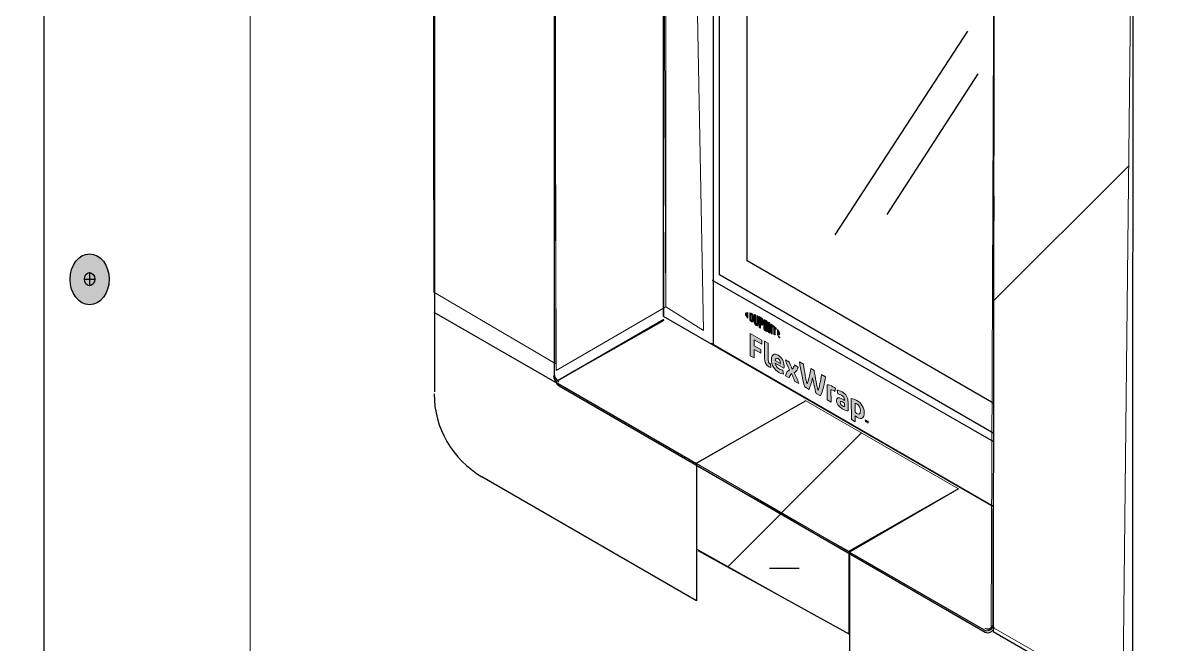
# Model space of a CAD drawing. Header units: inches. Extents: x -22 to 84, y -21 to 19.
# Drawn here: x 37.962 to 40.925, y -2.827 to -1.205 of the extents above; entities that cross this region are included whole.
import ezdxf

# ---------------------------------------------------------------- set-up
doc = ezdxf.new("R2010")
doc.units = ezdxf.units.IN
doc.header["$MEASUREMENT"] = 0
for name, color, linetype, lineweight in [('G-ANNO-TTLB', 7, 'Continuous', 0), ('Layer 12', 7, 'Continuous', 0), ('TYVEK', 7, 'Continuous', 0)]:
    doc.layers.add(name, color=color, linetype=linetype, lineweight=lineweight)
picture_1 = doc.add_image_def('image1.png', size_in_pixel=(1250, 1458))
picture_2 = doc.add_image_def('image2.png', size_in_pixel=(1250, 1458))
pattern_1 = [(45, (0, 0), (-7.071, 7.071), [])]

# ---------------------------------------------------------------- blocks, each defined once
blk = doc.blocks.new('Block_34')
at = {"layer": 'TYVEK'}
image = blk.add_image(picture_1, insert=(31.6835, -5.1888), size_in_units=(6.8716, 8.015), dxfattribs=at)
image = blk.add_image(picture_2, insert=(31.6835, -5.1888), size_in_units=(6.8716, 8.015), dxfattribs=at)
blk = doc.blocks.new('Block_32')
at = {"layer": 'TYVEK'}
blk.add_blockref('Block_34', (0, 0), dxfattribs=at)
blk = doc.blocks.new('Block_31')
at = {"layer": 'TYVEK'}
blk.add_blockref('Block_32', (0, 0), dxfattribs=at)
blk = doc.blocks.new('Block_53')
at = {"layer": 'TYVEK', "true_color": 0x003b71, "transparency": 33554687}
h = blk.add_hatch(color=156, dxfattribs=at)
h.dxf.hatch_style = 2
edge = h.paths.add_edge_path()
edge.add_spline(control_points=[(39.8602, -2.0739), (39.8602, -2.0739), (39.8601, -2.0164), (39.8601, -2.0164), (39.8601, -2.0164), (39.8904, -2.0338), (39.8904, -2.0338), (39.8904, -2.0338), (39.8904, -2.0438), (39.8904, -2.0438), (39.8904, -2.0438), (39.8703, -2.0322), (39.8703, -2.0322), (39.8703, -2.0322), (39.8703, -2.0478), (39.8703, -2.0478), (39.8703, -2.0478), (39.8873, -2.0576), (39.8873, -2.0576), (39.8873, -2.0576), (39.8873, -2.0676), (39.8873, -2.0676), (39.8873, -2.0676), (39.8703, -2.0579), (39.8703, -2.0579), (39.8703, -2.0579), (39.8704, -2.0797), (39.8704, -2.0797), (39.8704, -2.0797), (39.8602, -2.0739), (39.8602, -2.0739)], knot_values=[0, 0, 0, 0, 1, 1, 1, 2, 2, 2, 3, 3, 3, 4, 4, 4, 5, 5, 5, 6, 6, 6, 7, 7, 7, 8, 8, 8, 9, 9, 9, 10, 10, 10, 10], degree=3, periodic=0)
h = blk.add_hatch(color=156, dxfattribs=at)
h.dxf.hatch_style = 2
edge = h.paths.add_edge_path()
edge.add_spline(control_points=[(39.907, -2.0856), (39.9071, -2.09), (39.9081, -2.093), (39.9109, -2.0946), (39.9116, -2.095), (39.9123, -2.0954), (39.913, -2.0956), (39.913, -2.0956), (39.9137, -2.1049), (39.9137, -2.1049), (39.9124, -2.1045), (39.9101, -2.1035), (39.9087, -2.1027), (39.9005, -2.098), (39.8972, -2.09), (39.8972, -2.0801), (39.8972, -2.0801), (39.8971, -2.0362), (39.8971, -2.0362), (39.8971, -2.0362), (39.9069, -2.0412), (39.9069, -2.0412), (39.9069, -2.0412), (39.907, -2.0856), (39.907, -2.0856)], knot_values=[0, 0, 0, 0, 1, 1, 1, 2, 2, 2, 3, 3, 3, 4, 4, 4, 5, 5, 5, 6, 6, 6, 7, 7, 7, 8, 8, 8, 8], degree=3, periodic=0)
h = blk.add_hatch(color=156, dxfattribs=at)
h.dxf.hatch_style = 2
edge = h.paths.add_edge_path()
edge.add_spline(control_points=[(39.9253, -2.0863), (39.9253, -2.0863), (39.9388, -2.0941), (39.9388, -2.0941), (39.9388, -2.0941), (39.9388, -2.0931), (39.9388, -2.0931), (39.9388, -2.0885), (39.9366, -2.0839), (39.9327, -2.0816), (39.9286, -2.0793), (39.9259, -2.0811), (39.9253, -2.0863)], knot_values=[0, 0, 0, 0, 1, 1, 1, 2, 2, 2, 3, 3, 3, 4, 4, 4, 4], degree=3, periodic=0)
edge = h.paths.add_edge_path()
edge.add_spline(control_points=[(39.9469, -2.1218), (39.9438, -2.1217), (39.9391, -2.1202), (39.9344, -2.1175), (39.923, -2.1109), (39.9151, -2.098), (39.9151, -2.0844), (39.915, -2.0713), (39.9222, -2.0666), (39.9327, -2.0726), (39.942, -2.0779), (39.9482, -2.0891), (39.9482, -2.1001), (39.9482, -2.1026), (39.9481, -2.1046), (39.9479, -2.1062), (39.9479, -2.1062), (39.9254, -2.0933), (39.9254, -2.0933), (39.9264, -2.1004), (39.9297, -2.1053), (39.9354, -2.1085), (39.9389, -2.1105), (39.9423, -2.1115), (39.9453, -2.1118), (39.9453, -2.1118), (39.9469, -2.1218), (39.9469, -2.1218)], knot_values=[0, 0, 0, 0, 1, 1, 1, 2, 2, 2, 3, 3, 3, 4, 4, 4, 5, 5, 5, 6, 6, 6, 7, 7, 7, 8, 8, 8, 9, 9, 9, 9], degree=3, periodic=0)
h = blk.add_hatch(color=156, dxfattribs=at)
h.dxf.hatch_style = 2
edge = h.paths.add_edge_path()
edge.add_spline(control_points=[(39.9627, -2.1108), (39.958, -2.1019), (39.9542, -2.0941), (39.9519, -2.0846), (39.9519, -2.0846), (39.9625, -2.0907), (39.9625, -2.0907), (39.9635, -2.0949), (39.9666, -2.1023), (39.9698, -2.1088), (39.9724, -2.1058), (39.9747, -2.1023), (39.9752, -2.098), (39.9752, -2.098), (39.9851, -2.1037), (39.9851, -2.1037), (39.9833, -2.1112), (39.9802, -2.1154), (39.9749, -2.1186), (39.98, -2.1282), (39.9835, -2.136), (39.9865, -2.1464), (39.9865, -2.1464), (39.9758, -2.1403), (39.9758, -2.1403), (39.9743, -2.1348), (39.9707, -2.1266), (39.9677, -2.1204), (39.965, -2.1233), (39.9625, -2.1268), (39.9615, -2.132), (39.9615, -2.132), (39.952, -2.1266), (39.952, -2.1266), (39.9537, -2.119), (39.9571, -2.1144), (39.9627, -2.1108)], knot_values=[0, 0, 0, 0, 1, 1, 1, 2, 2, 2, 3, 3, 3, 4, 4, 4, 5, 5, 5, 6, 6, 6, 7, 7, 7, 8, 8, 8, 9, 9, 9, 10, 10, 10, 11, 11, 11, 12, 12, 12, 12], degree=3, periodic=0)
h = blk.add_hatch(color=156, dxfattribs=at)
h.dxf.hatch_style = 2
edge = h.paths.add_edge_path()
edge.add_spline(control_points=[(40.0461, -2.1232), (40.0461, -2.1232), (40.0565, -2.1291), (40.0565, -2.1291), (40.0538, -2.1467), (40.0492, -2.1666), (40.0432, -2.1789), (40.0432, -2.1789), (40.032, -2.1725), (40.032, -2.1725), (40.0285, -2.1602), (40.0253, -2.1463), (40.0226, -2.1314), (40.02, -2.1433), (40.0169, -2.1536), (40.0134, -2.1618), (40.0134, -2.1618), (40.0022, -2.1554), (40.0022, -2.1554), (39.9965, -2.1364), (39.9913, -2.1109), (39.9887, -2.0902), (39.9887, -2.0902), (39.999, -2.0961), (39.999, -2.0961), (40.0012, -2.1147), (40.0053, -2.1365), (40.0082, -2.1478), (40.0113, -2.1399), (40.016, -2.1238), (40.018, -2.107), (40.018, -2.107), (40.0271, -2.1123), (40.0271, -2.1123), (40.0293, -2.1314), (40.034, -2.153), (40.0372, -2.1644), (40.04, -2.1564), (40.044, -2.1393), (40.0461, -2.1232)], knot_values=[0, 0, 0, 0, 1, 1, 1, 2, 2, 2, 3, 3, 3, 4, 4, 4, 5, 5, 5, 6, 6, 6, 7, 7, 7, 8, 8, 8, 9, 9, 9, 10, 10, 10, 11, 11, 11, 12, 12, 12, 13, 13, 13, 13], degree=3, periodic=0)
h = blk.add_hatch(color=156, dxfattribs=at)
h.dxf.hatch_style = 2
edge = h.paths.add_edge_path()
edge.add_spline(control_points=[(40.0758, -2.1548), (40.0784, -2.1562), (40.0808, -2.158), (40.0823, -2.1592), (40.0823, -2.1592), (40.0809, -2.1677), (40.0809, -2.1677), (40.0796, -2.1665), (40.0781, -2.1654), (40.0766, -2.1646), (40.074, -2.1631), (40.0722, -2.1626), (40.0707, -2.1626), (40.0707, -2.1626), (40.0708, -2.1948), (40.0708, -2.1948), (40.0708, -2.1948), (40.061, -2.1891), (40.061, -2.1891), (40.061, -2.1891), (40.0609, -2.1498), (40.0609, -2.1498), (40.0647, -2.1498), (40.0707, -2.1518), (40.0758, -2.1548)], knot_values=[0, 0, 0, 0, 1, 1, 1, 2, 2, 2, 3, 3, 3, 4, 4, 4, 5, 5, 5, 6, 6, 6, 7, 7, 7, 8, 8, 8, 8], degree=3, periodic=0)
h = blk.add_hatch(color=156, dxfattribs=at)
h.dxf.hatch_style = 2
edge = h.paths.add_edge_path()
edge.add_spline(control_points=[(40.1058, -2.2066), (40.1058, -2.2066), (40.1058, -2.1978), (40.1058, -2.1978), (40.1041, -2.1964), (40.1024, -2.1952), (40.1007, -2.1942), (40.0974, -2.1923), (40.0949, -2.1924), (40.0949, -2.1962), (40.0949, -2.1997), (40.097, -2.2027), (40.1008, -2.2049), (40.1029, -2.2061), (40.1047, -2.2066), (40.1058, -2.2066)], knot_values=[0, 0, 0, 0, 1, 1, 1, 2, 2, 2, 3, 3, 3, 4, 4, 4, 5, 5, 5, 5], degree=3, periodic=0)
edge = h.paths.add_edge_path()
edge.add_spline(control_points=[(40.0998, -2.2124), (40.0901, -2.2068), (40.0851, -2.1985), (40.0851, -2.1911), (40.0851, -2.183), (40.0908, -2.1815), (40.0994, -2.1863), (40.1014, -2.1875), (40.104, -2.1893), (40.1057, -2.1906), (40.1057, -2.1906), (40.1057, -2.1887), (40.1057, -2.1887), (40.1057, -2.1837), (40.1032, -2.1798), (40.0984, -2.1771), (40.0953, -2.1753), (40.092, -2.174), (40.089, -2.1737), (40.089, -2.1737), (40.0872, -2.1638), (40.0872, -2.1638), (40.0903, -2.1641), (40.0952, -2.1659), (40.0996, -2.1684), (40.11, -2.1744), (40.1153, -2.1838), (40.1153, -2.1949), (40.1153, -2.1949), (40.1153, -2.2177), (40.1153, -2.2177), (40.1124, -2.2178), (40.1069, -2.2165), (40.0998, -2.2124)], knot_values=[0, 0, 0, 0, 1, 1, 1, 2, 2, 2, 3, 3, 3, 4, 4, 4, 5, 5, 5, 6, 6, 6, 7, 7, 7, 8, 8, 8, 9, 9, 9, 10, 10, 10, 11, 11, 11, 11], degree=3, periodic=0)
h = blk.add_hatch(color=156, dxfattribs=at)
h.dxf.hatch_style = 2
edge = h.paths.add_edge_path()
edge.add_spline(control_points=[(40.1382, -2.2251), (40.1445, -2.2287), (40.1474, -2.2259), (40.1474, -2.2175), (40.1473, -2.2101), (40.1446, -2.2036), (40.1381, -2.1999), (40.1364, -2.1989), (40.1351, -2.1985), (40.1336, -2.1983), (40.1336, -2.1983), (40.1336, -2.2213), (40.1336, -2.2213), (40.135, -2.2228), (40.1361, -2.2239), (40.1382, -2.2251)], knot_values=[0, 0, 0, 0, 1, 1, 1, 2, 2, 2, 3, 3, 3, 4, 4, 4, 5, 5, 5, 5], degree=3, periodic=0)
edge = h.paths.add_edge_path()
edge.add_spline(control_points=[(40.1396, -2.2351), (40.1372, -2.2337), (40.1354, -2.2324), (40.1337, -2.2306), (40.1337, -2.2306), (40.1337, -2.2462), (40.1337, -2.2462), (40.1337, -2.2462), (40.1239, -2.2406), (40.1239, -2.2406), (40.1239, -2.2406), (40.1238, -2.1858), (40.1238, -2.1858), (40.1279, -2.186), (40.1336, -2.1879), (40.1386, -2.1908), (40.1503, -2.1975), (40.1573, -2.2097), (40.1573, -2.2229), (40.1574, -2.2364), (40.1508, -2.2415), (40.1396, -2.2351)], knot_values=[0, 0, 0, 0, 1, 1, 1, 2, 2, 2, 3, 3, 3, 4, 4, 4, 5, 5, 5, 6, 6, 6, 7, 7, 7, 7], degree=3, periodic=0)
h = blk.add_hatch(color=156, dxfattribs=at)
h.dxf.hatch_style = 2
edge = h.paths.add_edge_path()
edge.add_spline(control_points=[(40.1644, -2.2435), (40.1648, -2.2447), (40.1651, -2.2457), (40.1655, -2.2467), (40.1659, -2.2462), (40.1662, -2.2456), (40.1666, -2.2448), (40.1666, -2.2448), (40.1676, -2.2454), (40.1676, -2.2454), (40.1676, -2.2454), (40.1676, -2.2496), (40.1676, -2.2496), (40.1676, -2.2496), (40.1667, -2.2491), (40.1667, -2.2491), (40.1667, -2.2491), (40.1667, -2.2472), (40.1667, -2.2472), (40.1667, -2.2472), (40.1668, -2.2465), (40.1668, -2.2465), (40.1665, -2.247), (40.1662, -2.2475), (40.1659, -2.2478), (40.1659, -2.2478), (40.1652, -2.2474), (40.1652, -2.2474), (40.1649, -2.2467), (40.1645, -2.2458), (40.1642, -2.245), (40.1642, -2.245), (40.1643, -2.2457), (40.1643, -2.2457), (40.1643, -2.2457), (40.1643, -2.2477), (40.1643, -2.2477), (40.1643, -2.2477), (40.1634, -2.2472), (40.1634, -2.2472), (40.1634, -2.2472), (40.1634, -2.2429), (40.1634, -2.2429), (40.1634, -2.2429), (40.1644, -2.2435), (40.1644, -2.2435)], knot_values=[0, 0, 0, 0, 1, 1, 1, 2, 2, 2, 3, 3, 3, 4, 4, 4, 5, 5, 5, 6, 6, 6, 7, 7, 7, 8, 8, 8, 9, 9, 9, 10, 10, 10, 11, 11, 11, 12, 12, 12, 13, 13, 13, 14, 14, 14, 15, 15, 15, 15], degree=3, periodic=0)
edge = h.paths.add_edge_path()
edge.add_spline(control_points=[(40.161, -2.2425), (40.161, -2.2425), (40.16, -2.2419), (40.16, -2.2419), (40.16, -2.2419), (40.16, -2.241), (40.16, -2.241), (40.16, -2.241), (40.163, -2.2427), (40.163, -2.2427), (40.163, -2.2427), (40.163, -2.2436), (40.163, -2.2436), (40.163, -2.2436), (40.162, -2.2431), (40.162, -2.2431), (40.162, -2.2431), (40.162, -2.2464), (40.162, -2.2464), (40.162, -2.2464), (40.161, -2.2458), (40.161, -2.2458), (40.161, -2.2458), (40.161, -2.2425), (40.161, -2.2425)], knot_values=[0, 0, 0, 0, 1, 1, 1, 2, 2, 2, 3, 3, 3, 4, 4, 4, 5, 5, 5, 6, 6, 6, 7, 7, 7, 8, 8, 8, 8], degree=3, periodic=0)
at = {"layer": 'TYVEK'}
for points, knots in [([(39.8602, -2.0739), (39.8602, -2.0739), (39.8601, -2.0164), (39.8601, -2.0164), (39.8601, -2.0164), (39.8904, -2.0338), (39.8904, -2.0338), (39.8904, -2.0338), (39.8904, -2.0438), (39.8904, -2.0438), (39.8904, -2.0438), (39.8703, -2.0322), (39.8703, -2.0322), (39.8703, -2.0322), (39.8703, -2.0478), (39.8703, -2.0478), (39.8703, -2.0478), (39.8873, -2.0576), (39.8873, -2.0576), (39.8873, -2.0576), (39.8873, -2.0676), (39.8873, -2.0676), (39.8873, -2.0676), (39.8703, -2.0579), (39.8703, -2.0579), (39.8703, -2.0579), (39.8704, -2.0797), (39.8704, -2.0797), (39.8704, -2.0797), (39.8602, -2.0739), (39.8602, -2.0739)], [0, 0, 0, 0, 1, 1, 1, 2, 2, 2, 3, 3, 3, 4, 4, 4, 5, 5, 5, 6, 6, 6, 7, 7, 7, 8, 8, 8, 9, 9, 9, 10, 10, 10, 10]), ([(39.907, -2.0856), (39.9071, -2.09), (39.9081, -2.093), (39.9109, -2.0946), (39.9116, -2.095), (39.9123, -2.0954), (39.913, -2.0956), (39.913, -2.0956), (39.9137, -2.1049), (39.9137, -2.1049), (39.9124, -2.1045), (39.9101, -2.1035), (39.9087, -2.1027), (39.9005, -2.098), (39.8972, -2.09), (39.8972, -2.0801), (39.8972, -2.0801), (39.8971, -2.0362), (39.8971, -2.0362), (39.8971, -2.0362), (39.9069, -2.0412), (39.9069, -2.0412), (39.9069, -2.0412), (39.907, -2.0856), (39.907, -2.0856)], [0, 0, 0, 0, 1, 1, 1, 2, 2, 2, 3, 3, 3, 4, 4, 4, 5, 5, 5, 6, 6, 6, 7, 7, 7, 8, 8, 8, 8]), ([(39.9469, -2.1218), (39.9438, -2.1217), (39.9391, -2.1202), (39.9344, -2.1175), (39.923, -2.1109), (39.9151, -2.098), (39.9151, -2.0844), (39.915, -2.0713), (39.9222, -2.0666), (39.9327, -2.0726), (39.942, -2.0779), (39.9482, -2.0891), (39.9482, -2.1001), (39.9482, -2.1026), (39.9481, -2.1046), (39.9479, -2.1062), (39.9479, -2.1062), (39.9254, -2.0933), (39.9254, -2.0933), (39.9264, -2.1004), (39.9297, -2.1053), (39.9354, -2.1085), (39.9389, -2.1105), (39.9423, -2.1115), (39.9453, -2.1118), (39.9453, -2.1118), (39.9469, -2.1218), (39.9469, -2.1218)], [0, 0, 0, 0, 1, 1, 1, 2, 2, 2, 3, 3, 3, 4, 4, 4, 5, 5, 5, 6, 6, 6, 7, 7, 7, 8, 8, 8, 9, 9, 9, 9]), ([(39.9253, -2.0863), (39.9253, -2.0863), (39.9388, -2.0941), (39.9388, -2.0941), (39.9388, -2.0941), (39.9388, -2.0931), (39.9388, -2.0931), (39.9388, -2.0885), (39.9366, -2.0839), (39.9327, -2.0816), (39.9286, -2.0793), (39.9259, -2.0811), (39.9253, -2.0863)], [0, 0, 0, 0, 1, 1, 1, 2, 2, 2, 3, 3, 3, 4, 4, 4, 4]), ([(39.9627, -2.1108), (39.958, -2.1019), (39.9542, -2.0941), (39.9519, -2.0846), (39.9519, -2.0846), (39.9625, -2.0907), (39.9625, -2.0907), (39.9635, -2.0949), (39.9666, -2.1023), (39.9698, -2.1088), (39.9724, -2.1058), (39.9747, -2.1023), (39.9752, -2.098), (39.9752, -2.098), (39.9851, -2.1037), (39.9851, -2.1037), (39.9833, -2.1112), (39.9802, -2.1154), (39.9749, -2.1186), (39.98, -2.1282), (39.9835, -2.136), (39.9865, -2.1464), (39.9865, -2.1464), (39.9758, -2.1403), (39.9758, -2.1403), (39.9743, -2.1348), (39.9707, -2.1266), (39.9677, -2.1204), (39.965, -2.1233), (39.9625, -2.1268), (39.9615, -2.132), (39.9615, -2.132), (39.952, -2.1266), (39.952, -2.1266), (39.9537, -2.119), (39.9571, -2.1144), (39.9627, -2.1108)], [0, 0, 0, 0, 1, 1, 1, 2, 2, 2, 3, 3, 3, 4, 4, 4, 5, 5, 5, 6, 6, 6, 7, 7, 7, 8, 8, 8, 9, 9, 9, 10, 10, 10, 11, 11, 11, 12, 12, 12, 12]), ([(40.0461, -2.1232), (40.0461, -2.1232), (40.0565, -2.1291), (40.0565, -2.1291), (40.0538, -2.1467), (40.0492, -2.1666), (40.0432, -2.1789), (40.0432, -2.1789), (40.032, -2.1725), (40.032, -2.1725), (40.0285, -2.1602), (40.0253, -2.1463), (40.0226, -2.1314), (40.02, -2.1433), (40.0169, -2.1536), (40.0134, -2.1618), (40.0134, -2.1618), (40.0022, -2.1554), (40.0022, -2.1554), (39.9965, -2.1364), (39.9913, -2.1109), (39.9887, -2.0902), (39.9887, -2.0902), (39.999, -2.0961), (39.999, -2.0961), (40.0012, -2.1147), (40.0053, -2.1365), (40.0082, -2.1478), (40.0113, -2.1399), (40.016, -2.1238), (40.018, -2.107), (40.018, -2.107), (40.0271, -2.1123), (40.0271, -2.1123), (40.0293, -2.1314), (40.034, -2.153), (40.0372, -2.1644), (40.04, -2.1564), (40.044, -2.1393), (40.0461, -2.1232)], [0, 0, 0, 0, 1, 1, 1, 2, 2, 2, 3, 3, 3, 4, 4, 4, 5, 5, 5, 6, 6, 6, 7, 7, 7, 8, 8, 8, 9, 9, 9, 10, 10, 10, 11, 11, 11, 12, 12, 12, 13, 13, 13, 13]), ([(40.0758, -2.1548), (40.0784, -2.1562), (40.0808, -2.158), (40.0823, -2.1592), (40.0823, -2.1592), (40.0809, -2.1677), (40.0809, -2.1677), (40.0796, -2.1665), (40.0781, -2.1654), (40.0766, -2.1646), (40.074, -2.1631), (40.0722, -2.1626), (40.0707, -2.1626), (40.0707, -2.1626), (40.0708, -2.1948), (40.0708, -2.1948), (40.0708, -2.1948), (40.061, -2.1891), (40.061, -2.1891), (40.061, -2.1891), (40.0609, -2.1498), (40.0609, -2.1498), (40.0647, -2.1498), (40.0707, -2.1518), (40.0758, -2.1548)], [0, 0, 0, 0, 1, 1, 1, 2, 2, 2, 3, 3, 3, 4, 4, 4, 5, 5, 5, 6, 6, 6, 7, 7, 7, 8, 8, 8, 8]), ([(40.0998, -2.2124), (40.0901, -2.2068), (40.0851, -2.1985), (40.0851, -2.1911), (40.0851, -2.183), (40.0908, -2.1815), (40.0994, -2.1863), (40.1014, -2.1875), (40.104, -2.1893), (40.1057, -2.1906), (40.1057, -2.1906), (40.1057, -2.1887), (40.1057, -2.1887), (40.1057, -2.1837), (40.1032, -2.1798), (40.0984, -2.1771), (40.0953, -2.1753), (40.092, -2.174), (40.089, -2.1737), (40.089, -2.1737), (40.0872, -2.1638), (40.0872, -2.1638), (40.0903, -2.1641), (40.0952, -2.1659), (40.0996, -2.1684), (40.11, -2.1744), (40.1153, -2.1838), (40.1153, -2.1949), (40.1153, -2.1949), (40.1153, -2.2177), (40.1153, -2.2177), (40.1124, -2.2178), (40.1069, -2.2165), (40.0998, -2.2124)], [0, 0, 0, 0, 1, 1, 1, 2, 2, 2, 3, 3, 3, 4, 4, 4, 5, 5, 5, 6, 6, 6, 7, 7, 7, 8, 8, 8, 9, 9, 9, 10, 10, 10, 11, 11, 11, 11]), ([(40.1058, -2.2066), (40.1058, -2.2066), (40.1058, -2.1978), (40.1058, -2.1978), (40.1041, -2.1964), (40.1024, -2.1952), (40.1007, -2.1942), (40.0974, -2.1923), (40.0949, -2.1924), (40.0949, -2.1962), (40.0949, -2.1997), (40.097, -2.2027), (40.1008, -2.2049), (40.1029, -2.2061), (40.1047, -2.2066), (40.1058, -2.2066)], [0, 0, 0, 0, 1, 1, 1, 2, 2, 2, 3, 3, 3, 4, 4, 4, 5, 5, 5, 5]), ([(40.1396, -2.2351), (40.1372, -2.2337), (40.1354, -2.2324), (40.1337, -2.2306), (40.1337, -2.2306), (40.1337, -2.2462), (40.1337, -2.2462), (40.1337, -2.2462), (40.1239, -2.2406), (40.1239, -2.2406), (40.1239, -2.2406), (40.1238, -2.1858), (40.1238, -2.1858), (40.1279, -2.186), (40.1336, -2.1879), (40.1386, -2.1908), (40.1503, -2.1975), (40.1573, -2.2097), (40.1573, -2.2229), (40.1574, -2.2364), (40.1508, -2.2415), (40.1396, -2.2351)], [0, 0, 0, 0, 1, 1, 1, 2, 2, 2, 3, 3, 3, 4, 4, 4, 5, 5, 5, 6, 6, 6, 7, 7, 7, 7]), ([(40.1382, -2.2251), (40.1445, -2.2287), (40.1474, -2.2259), (40.1474, -2.2175), (40.1473, -2.2101), (40.1446, -2.2036), (40.1381, -2.1999), (40.1364, -2.1989), (40.1351, -2.1985), (40.1336, -2.1983), (40.1336, -2.1983), (40.1336, -2.2213), (40.1336, -2.2213), (40.135, -2.2228), (40.1361, -2.2239), (40.1382, -2.2251)], [0, 0, 0, 0, 1, 1, 1, 2, 2, 2, 3, 3, 3, 4, 4, 4, 5, 5, 5, 5]), ([(40.161, -2.2425), (40.161, -2.2425), (40.16, -2.2419), (40.16, -2.2419), (40.16, -2.2419), (40.16, -2.241), (40.16, -2.241), (40.16, -2.241), (40.163, -2.2427), (40.163, -2.2427), (40.163, -2.2427), (40.163, -2.2436), (40.163, -2.2436), (40.163, -2.2436), (40.162, -2.2431), (40.162, -2.2431), (40.162, -2.2431), (40.162, -2.2464), (40.162, -2.2464), (40.162, -2.2464), (40.161, -2.2458), (40.161, -2.2458), (40.161, -2.2458), (40.161, -2.2425), (40.161, -2.2425)], [0, 0, 0, 0, 1, 1, 1, 2, 2, 2, 3, 3, 3, 4, 4, 4, 5, 5, 5, 6, 6, 6, 7, 7, 7, 8, 8, 8, 8]), ([(40.1644, -2.2435), (40.1648, -2.2447), (40.1651, -2.2457), (40.1655, -2.2467), (40.1659, -2.2462), (40.1662, -2.2456), (40.1666, -2.2448), (40.1666, -2.2448), (40.1676, -2.2454), (40.1676, -2.2454), (40.1676, -2.2454), (40.1676, -2.2496), (40.1676, -2.2496), (40.1676, -2.2496), (40.1667, -2.2491), (40.1667, -2.2491), (40.1667, -2.2491), (40.1667, -2.2472), (40.1667, -2.2472), (40.1667, -2.2472), (40.1668, -2.2465), (40.1668, -2.2465), (40.1665, -2.247), (40.1662, -2.2475), (40.1659, -2.2478), (40.1659, -2.2478), (40.1652, -2.2474), (40.1652, -2.2474), (40.1649, -2.2467), (40.1645, -2.2458), (40.1642, -2.245), (40.1642, -2.245), (40.1643, -2.2457), (40.1643, -2.2457), (40.1643, -2.2457), (40.1643, -2.2477), (40.1643, -2.2477), (40.1643, -2.2477), (40.1634, -2.2472), (40.1634, -2.2472), (40.1634, -2.2472), (40.1634, -2.2429), (40.1634, -2.2429), (40.1634, -2.2429), (40.1644, -2.2435), (40.1644, -2.2435)], [0, 0, 0, 0, 1, 1, 1, 2, 2, 2, 3, 3, 3, 4, 4, 4, 5, 5, 5, 6, 6, 6, 7, 7, 7, 8, 8, 8, 9, 9, 9, 10, 10, 10, 11, 11, 11, 12, 12, 12, 13, 13, 13, 14, 14, 14, 15, 15, 15, 15])]:
    blk.add_open_spline(points, degree=3, knots=knots, dxfattribs=at)
blk = doc.blocks.new('Block_54')
at = {"layer": 'TYVEK', "true_color": 0x003b71, "transparency": 33554687}
h = blk.add_hatch(color=156, dxfattribs=at)
h.dxf.hatch_style = 2
edge = h.paths.add_edge_path()
edge.add_spline(control_points=[(39.8475, -1.9653), (39.8475, -1.9679), (39.8498, -1.9717), (39.8536, -1.976), (39.8536, -1.976), (39.8536, -1.9616), (39.8536, -1.9616), (39.8497, -1.9615), (39.8475, -1.9627), (39.8475, -1.9653)], knot_values=[0, 0, 0, 0, 1, 1, 1, 2, 2, 2, 3, 3, 3, 3], degree=3, periodic=0)
h = blk.add_hatch(color=156, dxfattribs=at)
h.dxf.hatch_style = 2
edge = h.paths.add_edge_path()
edge.add_spline(control_points=[(39.8653, -1.9814), (39.8653, -1.9825), (39.8647, -1.9825), (39.8641, -1.9821), (39.8635, -1.9818), (39.8627, -1.9811), (39.862, -1.9805), (39.862, -1.9805), (39.862, -1.9667), (39.862, -1.9667), (39.8627, -1.9669), (39.8635, -1.9671), (39.864, -1.9675), (39.8647, -1.9679), (39.8653, -1.9686), (39.8653, -1.9697), (39.8653, -1.9697), (39.8653, -1.9814), (39.8653, -1.9814)], knot_values=[0, 0, 0, 0, 1, 1, 1, 2, 2, 2, 3, 3, 3, 4, 4, 4, 5, 5, 5, 6, 6, 6, 6], degree=3, periodic=0)
edge = h.paths.add_edge_path()
edge.add_spline(control_points=[(39.8645, -1.9641), (39.8634, -1.9635), (39.8618, -1.963), (39.859, -1.9623), (39.859, -1.9623), (39.859, -1.9815), (39.859, -1.9815), (39.8615, -1.9838), (39.8634, -1.9854), (39.8645, -1.986), (39.867, -1.9874), (39.8684, -1.9865), (39.8684, -1.9837), (39.8684, -1.9837), (39.8684, -1.9709), (39.8684, -1.9709), (39.8684, -1.9681), (39.867, -1.9655), (39.8645, -1.9641)], knot_values=[0, 0, 0, 0, 1, 1, 1, 2, 2, 2, 3, 3, 3, 4, 4, 4, 5, 5, 5, 6, 6, 6, 6], degree=3, periodic=0)
h = blk.add_hatch(color=156, dxfattribs=at)
h.dxf.hatch_style = 2
edge = h.paths.add_edge_path()
edge.add_spline(control_points=[(39.8771, -1.9904), (39.8771, -1.9915), (39.8768, -1.992), (39.8756, -1.9912), (39.8744, -1.9903), (39.8741, -1.9896), (39.8741, -1.9883), (39.8741, -1.9883), (39.8741, -1.9674), (39.8741, -1.9674), (39.8733, -1.9671), (39.8715, -1.9664), (39.8708, -1.9661), (39.8708, -1.9661), (39.8708, -1.9871), (39.8708, -1.9871), (39.8708, -1.9905), (39.8723, -1.9926), (39.8756, -1.995), (39.8787, -1.9971), (39.8806, -1.9964), (39.8805, -1.9927), (39.8805, -1.9927), (39.8805, -1.9704), (39.8805, -1.9704), (39.8798, -1.9701), (39.8778, -1.9691), (39.8771, -1.9688), (39.8771, -1.9688), (39.8771, -1.9904), (39.8771, -1.9904)], knot_values=[0, 0, 0, 0, 1, 1, 1, 2, 2, 2, 3, 3, 3, 4, 4, 4, 5, 5, 5, 6, 6, 6, 7, 7, 7, 8, 8, 8, 9, 9, 9, 10, 10, 10, 10], degree=3, periodic=0)
h = blk.add_hatch(color=156, dxfattribs=at)
h.dxf.hatch_style = 2
edge = h.paths.add_edge_path()
edge.add_spline(control_points=[(39.8896, -1.9884), (39.8896, -1.9896), (39.8892, -1.99), (39.8878, -1.9892), (39.8878, -1.9892), (39.8866, -1.9885), (39.8866, -1.9885), (39.8866, -1.9885), (39.8866, -1.9775), (39.8866, -1.9775), (39.8871, -1.9777), (39.8874, -1.9779), (39.8877, -1.9781), (39.8892, -1.9789), (39.8895, -1.9798), (39.8895, -1.981), (39.8895, -1.981), (39.8896, -1.9884), (39.8896, -1.9884)], knot_values=[0, 0, 0, 0, 1, 1, 1, 2, 2, 2, 3, 3, 3, 4, 4, 4, 5, 5, 5, 6, 6, 6, 6], degree=3, periodic=0)
edge = h.paths.add_edge_path()
edge.add_spline(control_points=[(39.8879, -1.9743), (39.8873, -1.9739), (39.8851, -1.9728), (39.8832, -1.9718), (39.8832, -1.9718), (39.8832, -1.9998), (39.8832, -1.9998), (39.8839, -2.0002), (39.8857, -2.0014), (39.8866, -2.0019), (39.8866, -2.0019), (39.8866, -1.9924), (39.8866, -1.9924), (39.8866, -1.9924), (39.888, -1.9932), (39.888, -1.9932), (39.8915, -1.9952), (39.893, -1.9942), (39.893, -1.9907), (39.893, -1.9907), (39.893, -1.9824), (39.893, -1.9824), (39.893, -1.9789), (39.8913, -1.9762), (39.8879, -1.9743)], knot_values=[0, 0, 0, 0, 1, 1, 1, 2, 2, 2, 3, 3, 3, 4, 4, 4, 5, 5, 5, 6, 6, 6, 7, 7, 7, 8, 8, 8, 8], degree=3, periodic=0)
h = blk.add_hatch(color=156, dxfattribs=at)
h.dxf.hatch_style = 2
edge = h.paths.add_edge_path()
edge.add_spline(control_points=[(39.9018, -2.0052), (39.9018, -2.0063), (39.9015, -2.0067), (39.9003, -2.006), (39.899, -2.0054), (39.8987, -2.0046), (39.8987, -2.0034), (39.8987, -2.0034), (39.8986, -1.9859), (39.8986, -1.9859), (39.8986, -1.9848), (39.899, -1.9843), (39.9002, -1.9851), (39.9014, -1.9858), (39.9017, -1.9866), (39.9017, -1.9877), (39.9017, -1.9877), (39.9018, -2.0052), (39.9018, -2.0052)], knot_values=[0, 0, 0, 0, 1, 1, 1, 2, 2, 2, 3, 3, 3, 4, 4, 4, 5, 5, 5, 6, 6, 6, 6], degree=3, periodic=0)
edge = h.paths.add_edge_path()
edge.add_spline(control_points=[(39.9002, -1.9812), (39.897, -1.9792), (39.8951, -1.9797), (39.8952, -1.9834), (39.8952, -1.9834), (39.8952, -2.0017), (39.8952, -2.0017), (39.8952, -2.0056), (39.8969, -2.0082), (39.9003, -2.01), (39.9035, -2.0117), (39.9052, -2.0112), (39.9052, -2.0071), (39.9052, -2.0071), (39.9052, -1.9896), (39.9052, -1.9896), (39.9052, -1.9856), (39.9036, -1.9833), (39.9002, -1.9812)], knot_values=[0, 0, 0, 0, 1, 1, 1, 2, 2, 2, 3, 3, 3, 4, 4, 4, 5, 5, 5, 6, 6, 6, 6], degree=3, periodic=0)
h = blk.add_hatch(color=156, dxfattribs=at)
h.dxf.hatch_style = 2
edge = h.paths.add_edge_path()
edge.add_spline(control_points=[(39.9147, -2.0051), (39.9147, -2.0051), (39.9109, -1.9887), (39.9109, -1.9887), (39.9098, -1.9879), (39.9086, -1.987), (39.9076, -1.9864), (39.9076, -1.9864), (39.9077, -2.0133), (39.9077, -2.0133), (39.9084, -2.0136), (39.9101, -2.0144), (39.911, -2.0148), (39.911, -2.0148), (39.9107, -1.9987), (39.9107, -1.9987), (39.9107, -1.9987), (39.9147, -2.0163), (39.9147, -2.0163), (39.9156, -2.0166), (39.9168, -2.0171), (39.9176, -2.0174), (39.9176, -2.0174), (39.9176, -1.9937), (39.9176, -1.9937), (39.9167, -1.993), (39.9152, -1.9919), (39.9144, -1.9913), (39.9144, -1.9913), (39.9147, -2.0051), (39.9147, -2.0051)], knot_values=[0, 0, 0, 0, 1, 1, 1, 2, 2, 2, 3, 3, 3, 4, 4, 4, 5, 5, 5, 6, 6, 6, 7, 7, 7, 8, 8, 8, 9, 9, 9, 10, 10, 10, 10], degree=3, periodic=0)
h = blk.add_hatch(color=156, dxfattribs=at)
h.dxf.hatch_style = 2
edge = h.paths.add_edge_path()
edge.add_spline(control_points=[(39.9193, -1.9988), (39.9201, -1.9995), (39.921, -2.0002), (39.9218, -2.0008), (39.9218, -2.0008), (39.9218, -2.0187), (39.9218, -2.0187), (39.9226, -2.019), (39.9239, -2.0193), (39.9249, -2.0195), (39.9249, -2.0195), (39.9248, -2.0034), (39.9248, -2.0034), (39.9257, -2.0042), (39.9266, -2.005), (39.9273, -2.0057), (39.9273, -2.0057), (39.9273, -2.0022), (39.9273, -2.0022), (39.9249, -1.9998), (39.9223, -1.9976), (39.9193, -1.9951), (39.9193, -1.9951), (39.9193, -1.9988), (39.9193, -1.9988)], knot_values=[0, 0, 0, 0, 1, 1, 1, 2, 2, 2, 3, 3, 3, 4, 4, 4, 5, 5, 5, 6, 6, 6, 7, 7, 7, 8, 8, 8, 8], degree=3, periodic=0)
h = blk.add_hatch(color=156, dxfattribs=at)
h.dxf.hatch_style = 2
edge = h.paths.add_edge_path()
edge.add_spline(control_points=[(39.9371, -2.0167), (39.9371, -2.0194), (39.9349, -2.0206), (39.931, -2.0205), (39.931, -2.0205), (39.931, -2.006), (39.931, -2.006), (39.9349, -2.0103), (39.9371, -2.0141), (39.9371, -2.0167)], knot_values=[0, 0, 0, 0, 1, 1, 1, 2, 2, 2, 3, 3, 3, 3], degree=3, periodic=0)
h = blk.add_hatch(color=156, dxfattribs=at)
h.dxf.hatch_style = 2
edge = h.paths.add_edge_path()
edge.add_spline(control_points=[(39.9353, -2.0244), (39.9353, -2.0244), (39.9357, -2.0246), (39.9357, -2.0246), (39.9357, -2.0246), (39.9362, -2.0259), (39.9362, -2.0259), (39.9362, -2.0259), (39.9368, -2.0252), (39.9368, -2.0252), (39.9368, -2.0252), (39.9371, -2.0254), (39.9371, -2.0254), (39.9371, -2.0254), (39.9371, -2.0275), (39.9371, -2.0275), (39.9371, -2.0275), (39.9368, -2.0273), (39.9368, -2.0273), (39.9368, -2.0273), (39.9368, -2.0258), (39.9368, -2.0258), (39.9368, -2.0258), (39.9363, -2.0265), (39.9363, -2.0265), (39.9363, -2.0265), (39.9362, -2.0265), (39.9362, -2.0265), (39.9362, -2.0265), (39.9357, -2.0252), (39.9357, -2.0252), (39.9357, -2.0252), (39.9357, -2.0266), (39.9357, -2.0266), (39.9357, -2.0266), (39.9353, -2.0264), (39.9353, -2.0264), (39.9353, -2.0264), (39.9353, -2.0244), (39.9353, -2.0244)], knot_values=[0, 0, 0, 0, 1, 1, 1, 2, 2, 2, 3, 3, 3, 4, 4, 4, 5, 5, 5, 6, 6, 6, 7, 7, 7, 8, 8, 8, 9, 9, 9, 10, 10, 10, 11, 11, 11, 12, 12, 12, 13, 13, 13, 13], degree=3, periodic=0)
edge = h.paths.add_edge_path()
edge.add_spline(control_points=[(39.934, -2.024), (39.934, -2.024), (39.9335, -2.0237), (39.9335, -2.0237), (39.9335, -2.0237), (39.9335, -2.0233), (39.9335, -2.0233), (39.9335, -2.0233), (39.9349, -2.0241), (39.9349, -2.0241), (39.9349, -2.0241), (39.9349, -2.0245), (39.9349, -2.0245), (39.9349, -2.0245), (39.9344, -2.0242), (39.9344, -2.0242), (39.9344, -2.0242), (39.9344, -2.0259), (39.9344, -2.0259), (39.9344, -2.0259), (39.934, -2.0257), (39.934, -2.0257), (39.934, -2.0257), (39.934, -2.024), (39.934, -2.024)], knot_values=[0, 0, 0, 0, 1, 1, 1, 2, 2, 2, 3, 3, 3, 4, 4, 4, 5, 5, 5, 6, 6, 6, 7, 7, 7, 8, 8, 8, 8], degree=3, periodic=0)
at = {"layer": 'TYVEK'}
for points, knots in [([(39.8475, -1.9653), (39.8475, -1.9679), (39.8498, -1.9717), (39.8536, -1.976), (39.8536, -1.976), (39.8536, -1.9616), (39.8536, -1.9616), (39.8497, -1.9615), (39.8475, -1.9627), (39.8475, -1.9653)], [0, 0, 0, 0, 1, 1, 1, 2, 2, 2, 3, 3, 3, 3]), ([(39.8645, -1.9641), (39.8634, -1.9635), (39.8618, -1.963), (39.859, -1.9623), (39.859, -1.9623), (39.859, -1.9815), (39.859, -1.9815), (39.8615, -1.9838), (39.8634, -1.9854), (39.8645, -1.986), (39.867, -1.9874), (39.8684, -1.9865), (39.8684, -1.9837), (39.8684, -1.9837), (39.8684, -1.9709), (39.8684, -1.9709), (39.8684, -1.9681), (39.867, -1.9655), (39.8645, -1.9641)], [0, 0, 0, 0, 1, 1, 1, 2, 2, 2, 3, 3, 3, 4, 4, 4, 5, 5, 5, 6, 6, 6, 6]), ([(39.8653, -1.9814), (39.8653, -1.9825), (39.8647, -1.9825), (39.8641, -1.9821), (39.8635, -1.9818), (39.8627, -1.9811), (39.862, -1.9805), (39.862, -1.9805), (39.862, -1.9667), (39.862, -1.9667), (39.8627, -1.9669), (39.8635, -1.9671), (39.864, -1.9675), (39.8647, -1.9679), (39.8653, -1.9686), (39.8653, -1.9697), (39.8653, -1.9697), (39.8653, -1.9814), (39.8653, -1.9814)], [0, 0, 0, 0, 1, 1, 1, 2, 2, 2, 3, 3, 3, 4, 4, 4, 5, 5, 5, 6, 6, 6, 6]), ([(39.8771, -1.9904), (39.8771, -1.9915), (39.8768, -1.992), (39.8756, -1.9912), (39.8744, -1.9903), (39.8741, -1.9896), (39.8741, -1.9883), (39.8741, -1.9883), (39.8741, -1.9674), (39.8741, -1.9674), (39.8733, -1.9671), (39.8715, -1.9664), (39.8708, -1.9661), (39.8708, -1.9661), (39.8708, -1.9871), (39.8708, -1.9871), (39.8708, -1.9905), (39.8723, -1.9926), (39.8756, -1.995), (39.8787, -1.9971), (39.8806, -1.9964), (39.8805, -1.9927), (39.8805, -1.9927), (39.8805, -1.9704), (39.8805, -1.9704), (39.8798, -1.9701), (39.8778, -1.9691), (39.8771, -1.9688), (39.8771, -1.9688), (39.8771, -1.9904), (39.8771, -1.9904)], [0, 0, 0, 0, 1, 1, 1, 2, 2, 2, 3, 3, 3, 4, 4, 4, 5, 5, 5, 6, 6, 6, 7, 7, 7, 8, 8, 8, 9, 9, 9, 10, 10, 10, 10]), ([(39.8879, -1.9743), (39.8873, -1.9739), (39.8851, -1.9728), (39.8832, -1.9718), (39.8832, -1.9718), (39.8832, -1.9998), (39.8832, -1.9998), (39.8839, -2.0002), (39.8857, -2.0014), (39.8866, -2.0019), (39.8866, -2.0019), (39.8866, -1.9924), (39.8866, -1.9924), (39.8866, -1.9924), (39.888, -1.9932), (39.888, -1.9932), (39.8915, -1.9952), (39.893, -1.9942), (39.893, -1.9907), (39.893, -1.9907), (39.893, -1.9824), (39.893, -1.9824), (39.893, -1.9789), (39.8913, -1.9762), (39.8879, -1.9743)], [0, 0, 0, 0, 1, 1, 1, 2, 2, 2, 3, 3, 3, 4, 4, 4, 5, 5, 5, 6, 6, 6, 7, 7, 7, 8, 8, 8, 8]), ([(39.8896, -1.9884), (39.8896, -1.9896), (39.8892, -1.99), (39.8878, -1.9892), (39.8878, -1.9892), (39.8866, -1.9885), (39.8866, -1.9885), (39.8866, -1.9885), (39.8866, -1.9775), (39.8866, -1.9775), (39.8871, -1.9777), (39.8874, -1.9779), (39.8877, -1.9781), (39.8892, -1.9789), (39.8895, -1.9798), (39.8895, -1.981), (39.8895, -1.981), (39.8896, -1.9884), (39.8896, -1.9884)], [0, 0, 0, 0, 1, 1, 1, 2, 2, 2, 3, 3, 3, 4, 4, 4, 5, 5, 5, 6, 6, 6, 6]), ([(39.9002, -1.9812), (39.897, -1.9792), (39.8951, -1.9797), (39.8952, -1.9834), (39.8952, -1.9834), (39.8952, -2.0017), (39.8952, -2.0017), (39.8952, -2.0056), (39.8969, -2.0082), (39.9003, -2.01), (39.9035, -2.0117), (39.9052, -2.0112), (39.9052, -2.0071), (39.9052, -2.0071), (39.9052, -1.9896), (39.9052, -1.9896), (39.9052, -1.9856), (39.9036, -1.9833), (39.9002, -1.9812)], [0, 0, 0, 0, 1, 1, 1, 2, 2, 2, 3, 3, 3, 4, 4, 4, 5, 5, 5, 6, 6, 6, 6]), ([(39.9018, -2.0052), (39.9018, -2.0063), (39.9015, -2.0067), (39.9003, -2.006), (39.899, -2.0054), (39.8987, -2.0046), (39.8987, -2.0034), (39.8987, -2.0034), (39.8986, -1.9859), (39.8986, -1.9859), (39.8986, -1.9848), (39.899, -1.9843), (39.9002, -1.9851), (39.9014, -1.9858), (39.9017, -1.9866), (39.9017, -1.9877), (39.9017, -1.9877), (39.9018, -2.0052), (39.9018, -2.0052)], [0, 0, 0, 0, 1, 1, 1, 2, 2, 2, 3, 3, 3, 4, 4, 4, 5, 5, 5, 6, 6, 6, 6]), ([(39.9147, -2.0051), (39.9147, -2.0051), (39.9109, -1.9887), (39.9109, -1.9887), (39.9098, -1.9879), (39.9086, -1.987), (39.9076, -1.9864), (39.9076, -1.9864), (39.9077, -2.0133), (39.9077, -2.0133), (39.9084, -2.0136), (39.9101, -2.0144), (39.911, -2.0148), (39.911, -2.0148), (39.9107, -1.9987), (39.9107, -1.9987), (39.9107, -1.9987), (39.9147, -2.0163), (39.9147, -2.0163), (39.9156, -2.0166), (39.9168, -2.0171), (39.9176, -2.0174), (39.9176, -2.0174), (39.9176, -1.9937), (39.9176, -1.9937), (39.9167, -1.993), (39.9152, -1.9919), (39.9144, -1.9913), (39.9144, -1.9913), (39.9147, -2.0051), (39.9147, -2.0051)], [0, 0, 0, 0, 1, 1, 1, 2, 2, 2, 3, 3, 3, 4, 4, 4, 5, 5, 5, 6, 6, 6, 7, 7, 7, 8, 8, 8, 9, 9, 9, 10, 10, 10, 10]), ([(39.9193, -1.9988), (39.9201, -1.9995), (39.921, -2.0002), (39.9218, -2.0008), (39.9218, -2.0008), (39.9218, -2.0187), (39.9218, -2.0187), (39.9226, -2.019), (39.9239, -2.0193), (39.9249, -2.0195), (39.9249, -2.0195), (39.9248, -2.0034), (39.9248, -2.0034), (39.9257, -2.0042), (39.9266, -2.005), (39.9273, -2.0057), (39.9273, -2.0057), (39.9273, -2.0022), (39.9273, -2.0022), (39.9249, -1.9998), (39.9223, -1.9976), (39.9193, -1.9951), (39.9193, -1.9951), (39.9193, -1.9988), (39.9193, -1.9988)], [0, 0, 0, 0, 1, 1, 1, 2, 2, 2, 3, 3, 3, 4, 4, 4, 5, 5, 5, 6, 6, 6, 7, 7, 7, 8, 8, 8, 8]), ([(39.9371, -2.0167), (39.9371, -2.0194), (39.9349, -2.0206), (39.931, -2.0205), (39.931, -2.0205), (39.931, -2.006), (39.931, -2.006), (39.9349, -2.0103), (39.9371, -2.0141), (39.9371, -2.0167)], [0, 0, 0, 0, 1, 1, 1, 2, 2, 2, 3, 3, 3, 3]), ([(39.934, -2.024), (39.934, -2.024), (39.9335, -2.0237), (39.9335, -2.0237), (39.9335, -2.0237), (39.9335, -2.0233), (39.9335, -2.0233), (39.9335, -2.0233), (39.9349, -2.0241), (39.9349, -2.0241), (39.9349, -2.0241), (39.9349, -2.0245), (39.9349, -2.0245), (39.9349, -2.0245), (39.9344, -2.0242), (39.9344, -2.0242), (39.9344, -2.0242), (39.9344, -2.0259), (39.9344, -2.0259), (39.9344, -2.0259), (39.934, -2.0257), (39.934, -2.0257), (39.934, -2.0257), (39.934, -2.024), (39.934, -2.024)], [0, 0, 0, 0, 1, 1, 1, 2, 2, 2, 3, 3, 3, 4, 4, 4, 5, 5, 5, 6, 6, 6, 7, 7, 7, 8, 8, 8, 8]), ([(39.9353, -2.0244), (39.9353, -2.0244), (39.9357, -2.0246), (39.9357, -2.0246), (39.9357, -2.0246), (39.9362, -2.0259), (39.9362, -2.0259), (39.9362, -2.0259), (39.9368, -2.0252), (39.9368, -2.0252), (39.9368, -2.0252), (39.9371, -2.0254), (39.9371, -2.0254), (39.9371, -2.0254), (39.9371, -2.0275), (39.9371, -2.0275), (39.9371, -2.0275), (39.9368, -2.0273), (39.9368, -2.0273), (39.9368, -2.0273), (39.9368, -2.0258), (39.9368, -2.0258), (39.9368, -2.0258), (39.9363, -2.0265), (39.9363, -2.0265), (39.9363, -2.0265), (39.9362, -2.0265), (39.9362, -2.0265), (39.9362, -2.0265), (39.9357, -2.0252), (39.9357, -2.0252), (39.9357, -2.0252), (39.9357, -2.0266), (39.9357, -2.0266), (39.9357, -2.0266), (39.9353, -2.0264), (39.9353, -2.0264), (39.9353, -2.0264), (39.9353, -2.0244), (39.9353, -2.0244)], [0, 0, 0, 0, 1, 1, 1, 2, 2, 2, 3, 3, 3, 4, 4, 4, 5, 5, 5, 6, 6, 6, 7, 7, 7, 8, 8, 8, 9, 9, 9, 10, 10, 10, 11, 11, 11, 12, 12, 12, 13, 13, 13, 13])]:
    blk.add_open_spline(points, degree=3, knots=knots, dxfattribs=at)
blk = doc.blocks.new('Block_52')
at = {"layer": 'TYVEK'}
for name in ['Block_54', 'Block_53']:
    blk.add_blockref(name, (0, 0), dxfattribs=at)
blk = doc.blocks.new('Block_77')
at = {"layer": 'Layer 12', "color": 191, "lineweight": 25, "true_color": 0xbf7fff}
for points in [[(39.0315, 0.4465)], [(39.0315, -2.7051)]]:
    blk.add_lwpolyline(points, dxfattribs=at)

msp = doc.modelspace()

# ---------------------------------------------------------------- hatches: boundary and pattern name
at = {"layer": 'G-ANNO-TTLB', "true_color": 0xff00ff, "transparency": 33554687}
h = msp.add_hatch(color=6, dxfattribs=at)
edge = h.paths.add_edge_path()
edge.add_spline(control_points=[(71.2893, -15.0744), (71.2893, -15.0744), (30.6016, -15.0744), (30.6016, -15.0744), (30.6016, -15.0744), (30.6016, 19.0506), (30.6016, 19.0506), (30.6016, 19.0506), (71.2893, 19.0506), (71.2893, 19.0506), (71.2893, 19.0506), (71.2893, -15.0744), (71.2893, -15.0744)], knot_values=[0, 0, 0, 0, 1, 1, 1, 2, 2, 2, 3, 3, 3, 4, 4, 4, 4], degree=3, periodic=0)
edge = h.paths.add_edge_path()
edge.add_spline(control_points=[(30.7266, 18.9256), (30.7266, 18.9256), (30.7266, -14.9494), (30.7266, -14.9494), (30.7266, -14.9494), (71.1643, -14.9494), (71.1643, -14.9494), (71.1643, -14.9494), (71.1643, 18.9256), (71.1643, 18.9256), (71.1643, 18.9256), (30.7266, 18.9256), (30.7266, 18.9256)], knot_values=[0, 0, 0, 0, 1, 1, 1, 2, 2, 2, 3, 3, 3, 4, 4, 4, 4], degree=3, periodic=0)
edge.add_line((30.7266, 18.9256), (30.7266, 18.9256))
at = {"layer": 'Layer 12', "true_color": 0x000000, "transparency": 33554687}
h = msp.add_hatch(dxfattribs=at)
h.set_pattern_fill('_U', color=18, scale=10, angle=45, style=2, pattern_type=0)
h.set_pattern_definition(pattern_1)
h.paths.add_polyline_path([(39.6396, -1.9466), (39.7381, -2.0081), (39.699, 0.0537), (39.6388, 0.0803)])
h = msp.add_hatch(dxfattribs=at)
h.set_pattern_fill('_U', color=18, scale=10, angle=45, style=2, pattern_type=0)
h.set_pattern_definition(pattern_1)
h.paths.add_polyline_path([(39.3524, -2.0948), (39.0348, -1.9084), (39.031, 0.0146), (39.3499, -0.1702)])
h = msp.add_hatch(dxfattribs=at)
h.set_pattern_fill('_U', color=18, scale=10, angle=45, style=2, pattern_type=0)
h.set_pattern_definition(pattern_1)
h.paths.add_polyline_path([(39.6396, -1.9466), (39.3533, -2.113), (39.3483, -0.1732), (39.6298, -0.01)])
h = msp.add_hatch(dxfattribs=at)
h.set_pattern_fill('_U', color=18, scale=10, angle=45, style=2, pattern_type=0)
h.set_pattern_definition(pattern_1)
h.paths.add_polyline_path([(40.8319, -2.977), (40.489, -2.7803), (40.4966, -0.7889), (40.8544, -0.9884)])
at = {"layer": 'TYVEK', "true_color": 0x003b71, "transparency": 33554687}
h = msp.add_hatch(color=156, dxfattribs=at)
h.dxf.hatch_style = 2
edge = h.paths.add_edge_path()
edge.add_ellipse((38.1361, -1.8745), major_axis=(0, 0.0664), ratio=0.766948, start_angle=0, end_angle=360)
at = {"layer": 'TYVEK', "true_color": 0x000000, "transparency": 33554687}
h = msp.add_hatch(dxfattribs=at)
h.set_pattern_fill('_U', color=18, scale=10, angle=45, style=2, pattern_type=0)
h.set_pattern_definition(pattern_1)
h.paths.add_polyline_path([(40.1192, -2.5865), (39.7196, -2.3553), (40.005, -2.1914), (40.4033, -2.4211)])
h = msp.add_hatch(dxfattribs=at)
h.set_pattern_fill('_U', color=18, scale=10, angle=45, style=2, pattern_type=0)
h.set_pattern_definition(pattern_1)
h.paths.add_polyline_path([(40.1171, -2.8006), (39.7196, -2.5776), (39.7194, -2.3613), (40.1169, -2.5844)])

# ---------------------------------------------------------------- linework, layer by layer
at = {"layer": 'G-ANNO-TTLB'}
for points in [[(71.2893, -15.0744), (71.2893, -15.0744), (30.6016, -15.0744), (30.6016, -15.0744), (30.6016, -15.0744), (30.6016, 19.0506), (30.6016, 19.0506), (30.6016, 19.0506), (71.2893, 19.0506), (71.2893, 19.0506), (71.2893, 19.0506), (71.2893, -15.0744), (71.2893, -15.0744)], [(30.7266, 18.9256), (30.7266, 18.9256), (30.7266, -14.9494), (30.7266, -14.9494), (30.7266, -14.9494), (71.1643, -14.9494), (71.1643, -14.9494), (71.1643, -14.9494), (71.1643, 18.9256), (71.1643, 18.9256), (71.1643, 18.9256), (30.7266, 18.9256), (30.7266, 18.9256)]]:
    msp.add_open_spline(points, degree=3, knots=[0, 0, 0, 0, 1, 1, 1, 2, 2, 2, 3, 3, 3, 4, 4, 4, 4], dxfattribs=at)
at = {"layer": 'Layer 12'}
for points in [[(39.6396, -1.9466), (39.7381, -2.0081), (39.699, 0.0537), (39.6388, 0.0803)], [(39.3524, -2.0948), (39.0348, -1.9084), (39.031, 0.0146), (39.3499, -0.1702)], [(39.6396, -1.9466), (39.3533, -2.113), (39.3483, -0.1732), (39.6298, -0.01)], [(40.8319, -2.977), (40.489, -2.7803), (40.4966, -0.7889), (40.8544, -0.9884)]]:
    msp.add_lwpolyline(points, close=True, dxfattribs=at)
at = {"layer": 'TYVEK', "color": 18, "lineweight": 25, "true_color": 0x000000}
msp.add_line((38.0165, 2.5276), (38.0165, -3.3369), dxfattribs=at)
at = {"layer": 'TYVEK', "color": 4, "lineweight": 25, "true_color": 0x00ffff}
for p, q in [((39.0367, -1.563), (39.0367, 0.4252)), ((39.3491, 0.2479), (39.3483, -2.1204)), ((39.6337, -1.9717), (39.6337, 0.0832)), ((39.7639, -2.0466), (39.7639, 0.0083)), ((40.496, -0.4156), (40.4941, -2.7936)), ((40.8587, -0.6233), (40.8579, -2.4687)), ((39.0367, -2.1686), (39.0367, -1.563)), ((39.6337, -1.7517), (39.6337, -1.9717)), ((39.0348, -1.9603), (39.35, -2.1422)), ((39.6347, -1.9821), (39.35, -2.1428)), ((40.4952, -2.4684), (39.6337, -1.9717)), ((40.4957, -2.4687), (39.7581, -2.042)), ((39.3592, -2.1469), (39.7196, -2.3553)), ((39.3618, -2.1524), (40.1217, -2.5921)), ((40.005, -2.1916), (39.7196, -2.3547)), ((39.7196, -2.3547), (39.7196, -2.7135)), ((39.7196, -2.7135), (39.16, -2.3898)), ((40.4033, -2.4213), (40.1178, -2.5844)), ((40.4937, -2.776), (40.4937, -2.4732)), ((40.8579, -2.4687), (40.8579, -3.0056)), ((39.7233, -2.5825), (40.1192, -2.8008)), ((40.1192, -2.5837), (40.1192, -2.9447)), ((40.1192, -2.5865), (40.4702, -2.7896)), ((40.1217, -2.5921), (40.4728, -2.7951)), ((40.4941, -2.7936), (40.8613, -3.0056)), ((40.496, -2.796), (40.496, -2.796))]:
    msp.add_line(p, q, dxfattribs=at)
at = {"layer": 'TYVEK', "color": 165, "lineweight": 25, "true_color": 0x4c5f99}
for p, q in [((39.6337, -1.7517), (39.6337, 0.0832)), ((39.6337, -1.7517), (39.6337, -1.8617)), ((39.6337, -1.8617), (39.6337, -1.9717)), ((39.35, -2.1428), (39.6347, -1.9788))]:
    msp.add_line(p, q, dxfattribs=at)
at = {"layer": 'TYVEK', "color": 191, "lineweight": 25, "true_color": 0xbf7fff}
for p, q in [((39.7796, -1.8628), (39.7796, -0.1081)), ((40.4953, -2.1988), (39.8519, -1.8266)), ((40.4953, -2.2768), (39.7796, -1.8628)), ((40.4953, -2.2985), (39.7616, -1.8779))]:
    msp.add_line(p, q, dxfattribs=at)
at = {"layer": 'TYVEK', "color": 1, "lineweight": 25, "true_color": 0xff0000}
for p, q in [((40.4266, -1.2271), (40.0811, -1.7589)), ((40.454, -1.3388), (40.2164, -1.7057)), ((39.35, -2.1428), (39.4022, -2.113))]:
    msp.add_line(p, q, dxfattribs=at)
at = {"layer": 'TYVEK', "color": 33, "lineweight": 25, "true_color": 0xcc9966}
msp.add_line((40.496, -1.6575), (40.496, -1.7222), dxfattribs=at)
at = {"layer": 'TYVEK', "color": 252, "lineweight": 25, "true_color": 0x848484}
for p, q in [((38.1361, -1.857), (38.1361, -1.8913)), ((38.1226, -1.8741), (38.1496, -1.8741)), ((39.91, -2.6287), (39.9881, -2.6287))]:
    msp.add_line(p, q, dxfattribs=at)
at = {"layer": 'TYVEK', "color": 191, "lineweight": 25, "true_color": 0xbf7fff}
for points in [[(39.8519, -1.8266), (39.8519, -0.2279), (40.4955, -0.6003)], [(39.7616, -1.8779)]]:
    msp.add_lwpolyline(points, dxfattribs=at)
at = {"layer": 'TYVEK', "color": 4, "lineweight": 25, "true_color": 0x00ffff}
for points in [[(39.759, -2.0523)], [(40.4967, -2.479)]]:
    msp.add_lwpolyline(points, dxfattribs=at)
at = {"layer": 'TYVEK'}
for points in [[(40.1192, -2.5865), (39.7196, -2.3553), (40.005, -2.1914), (40.4033, -2.4211)], [(40.1171, -2.8006), (39.7196, -2.5776), (39.7194, -2.3613), (40.1169, -2.5844)]]:
    msp.add_lwpolyline(points, close=True, dxfattribs=at)
at = {"layer": 'TYVEK', "color": 18, "lineweight": 25, "true_color": 0x000000}
msp.add_ellipse((38.1361, -1.8745), major_axis=(0, 0.0664), ratio=0.766948, dxfattribs=at)
at = {"layer": 'TYVEK', "color": 252, "lineweight": 25, "true_color": 0x848484}
msp.add_ellipse((38.1361, -1.8741), major_axis=(0, 0.0171), ratio=0.788846, dxfattribs=at)
at = {"layer": 'TYVEK', "color": 4, "lineweight": 25, "true_color": 0x00ffff}
for points in [[(39.3467, -2.1252), (39.3467, -2.1341), (39.3515, -2.1424), (39.3592, -2.1469)], [(39.3483, -2.1204), (39.3483, -2.1294), (39.3531, -2.1376), (39.3608, -2.1421)], [(39.3493, -2.1308), (39.3493, -2.1397), (39.354, -2.148), (39.3618, -2.1524)], [(39.0352, -2.1734), (39.0352, -2.2626), (39.0827, -2.3451), (39.16, -2.3898)]]:
    msp.add_open_spline(points, degree=3, dxfattribs=at)
for points in [[(40.4702, -2.7896), (40.4777, -2.7939), (40.4872, -2.7913), (40.4916, -2.7839), (40.4929, -2.7815), (40.4937, -2.7788), (40.4937, -2.776)], [(40.4718, -2.7848), (40.4793, -2.7891), (40.4888, -2.7866), (40.4931, -2.7791), (40.4945, -2.7767), (40.4952, -2.774), (40.4952, -2.7713)], [(40.4728, -2.7951), (40.4802, -2.7995), (40.4898, -2.7969), (40.4941, -2.7894), (40.4955, -2.7871), (40.4962, -2.7844), (40.4962, -2.7816)]]:
    msp.add_open_spline(points, degree=3, knots=[0, 0, 0, 0, 1, 1, 1, 2, 2, 2, 2], dxfattribs=at)

# ---------------------------------------------------------------- block references
at = {"layer": 'Layer 12'}
msp.add_blockref('Block_77', (0, 0), dxfattribs=at)
at = {"layer": 'TYVEK'}
for name in ['Block_31', 'Block_52']:
    msp.add_blockref(name, (0, 0), dxfattribs=at)

doc.saveas('drawing.dxf')
